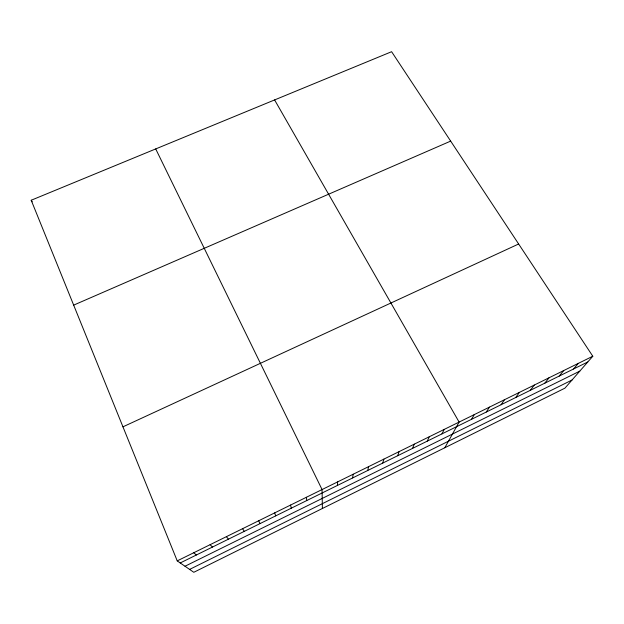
<?xml version="1.0" encoding="UTF-8"?>
<svg xmlns="http://www.w3.org/2000/svg" width="624" height="624" viewBox="0 0 624 624"><rect width="100%" height="100%" fill="white"/><g stroke="black" fill="none" stroke-linecap="round" stroke-linejoin="round"><path stroke-width="0.94" d="M337.412 485.441L337.662 481.876M352.615 477.945L353.168 474.24M367.723 470.496L368.573 466.658M382.746 463.086L383.893 459.116M397.675 455.723L399.118 451.62M412.519 448.406L414.25 444.163M427.276 441.129L429.289 436.761M441.94 433.898L444.241 429.398M444.811 447.751L459.108 422.074L274.599 99.926M471.463 419.344L474.326 414.586M486.307 412.019L489.45 407.137M501.064 404.742L504.488 399.734M515.736 397.511L519.425 392.371M530.314 390.32L534.277 385.063M544.814 383.175L549.042 377.793M559.221 376.069L563.714 370.562M573.55 369.002L578.3 363.379M592.8 356.242L564.938 388.144L193.791 572.294L177.232 560.875L31.2 200.242L391.607 51.706L592.8 356.242L177.232 560.875M189.602 569.408L572.021 380.032M180.235 562.949L587.785 361.982M185.008 566.241L579.782 371.147M122.951 426.832L518.645 243.992M73.671 305.12L450.668 141.11M193.729 552.755L196.388 554.986M210.124 544.682L212.441 547.069M226.411 536.656L228.4 539.198M31.2 200.242L32.198 201.809M242.603 528.684L244.257 531.375M155.711 148.925L322.062 489.559L322.39 508.49M258.695 520.767L260.021 523.606M274.685 512.889L275.683 515.876M290.573 505.066L291.26 508.201M306.368 497.289L306.735 500.565"/></g></svg>
